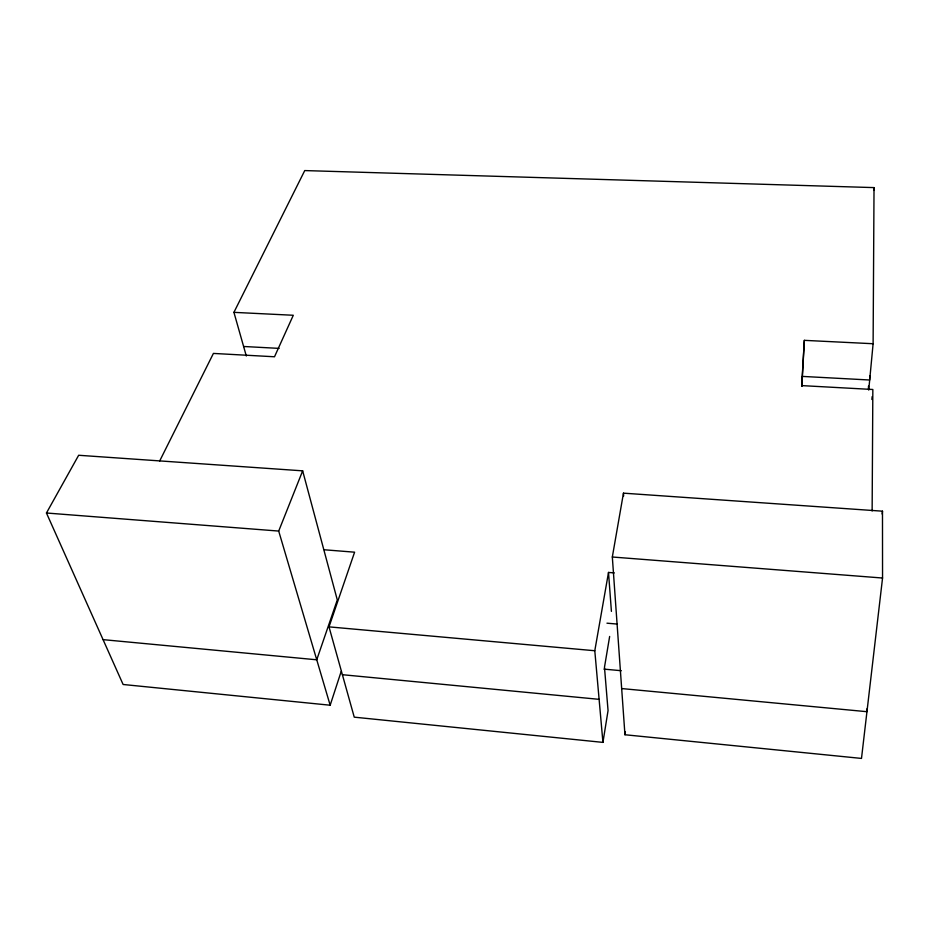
<?xml version="1.0" encoding="UTF-8"?>
<svg xmlns="http://www.w3.org/2000/svg" width="929" height="929" viewBox="0 0 929 929"><rect width="100%" height="100%" fill="white"/><g stroke="black" fill="none" stroke-linecap="round" stroke-linejoin="round"><path stroke-width="1.39" d="M872.134 510.985L872.842 389.495L801.715 385.605L804.34 340.351L873.109 343.73L874.026 187.6L304.747 170.576L233.922 312.353L246.313 355.993M868.452 389.019L868.487 386.127M866.978 708.827L866.954 711.695L621.675 688.563M869.718 375.676L869.683 380.007L802.412 376.408L801.843 386.348L804.34 340.351M873.783 190.422L874.026 187.6M868.731 390.087L873.109 343.73M871.878 399.47L872.157 396.625M882.155 514.039L882.48 511.182L623.464 493.16L612.327 557.005L624.95 734.746L861.497 758.424L882.55 578.024L882.48 511.182M624.95 734.746L625.38 731.889M324.244 549.771L354.599 552.186L329.005 626.866L354.251 717.165L602.933 742.387L608.054 710.58L604.477 667.289L609.645 636.446M602.933 742.387L594.792 650.741L608.507 572.438L614.29 572.903M103.073 639.64L316.743 659.799L337.297 599.937L302.657 470.84L78.663 455.268L46.45 513.005L123.116 684.487L330.167 705.216L341.198 671.4M330.167 705.216L278.7 531.063L302.657 470.84M159.625 461.098L213.415 353.426L274.508 356.771L293.297 315.268L233.922 312.353M243.607 346.482L279.118 348.387M46.45 513.005L278.7 531.063M612.327 557.005L882.55 578.024M606.962 623.185L617.065 624.056M329.005 626.866L594.792 650.741M603.966 669.124L621.304 670.715M342.371 674.698L599.112 699.34M608.507 572.438L611.41 611.363M623.464 493.16L623.638 496.028"/></g></svg>
